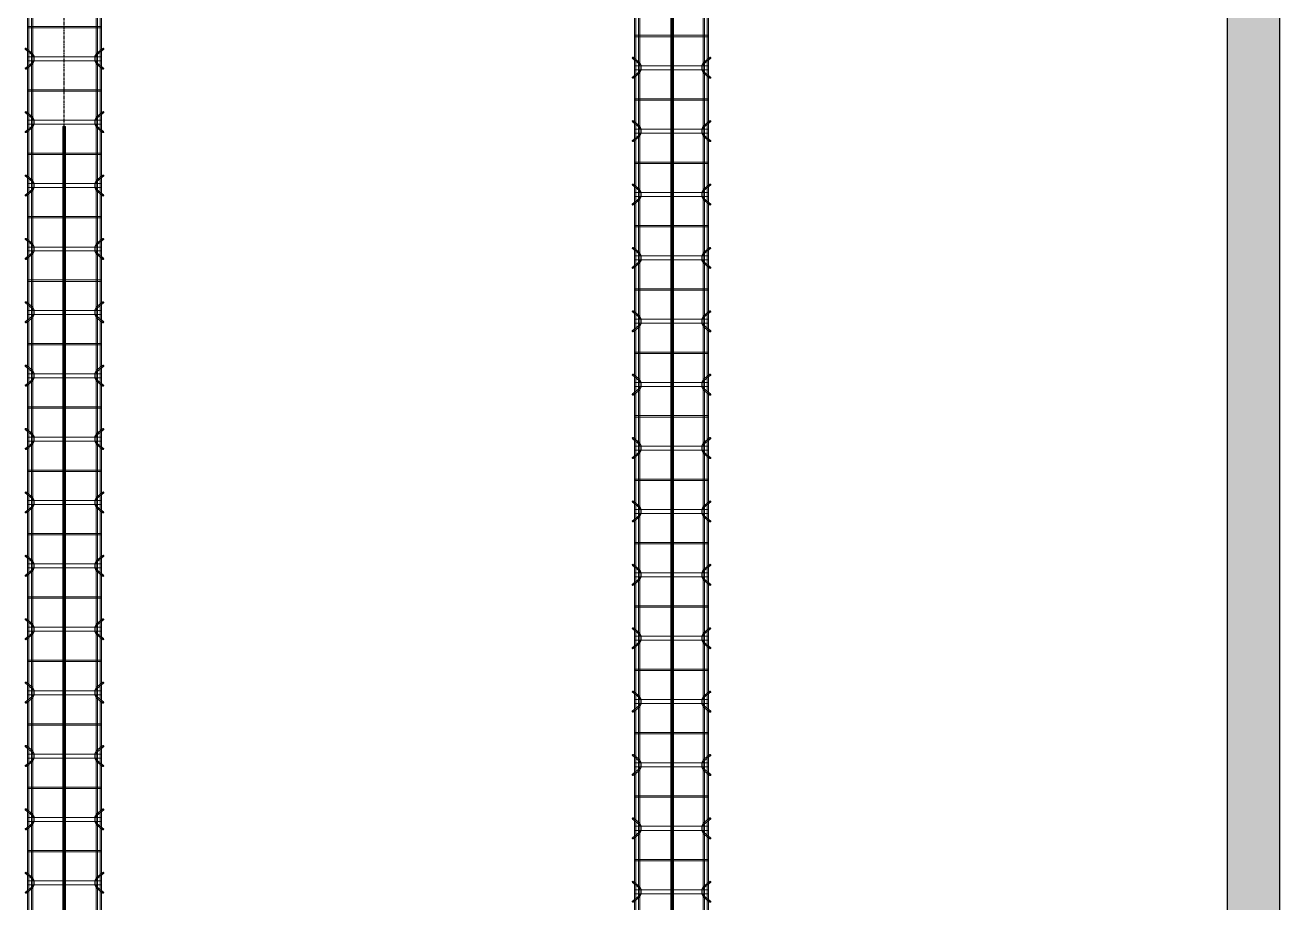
# Model space of a CAD drawing. Header units: inches. Extents: x -19229 to -222, y -6301 to 12387.
# Drawn here: x -2180.7 to -1943.3, y 10649.4 to 10815.6 of the extents above; entities that cross this region are included whole.
import ezdxf

# ---------------------------------------------------------------- set-up
doc = ezdxf.new("R2010")
doc.units = ezdxf.units.IN
doc.header["$MEASUREMENT"] = 0
doc.linetypes.add('Grid Line 1_2_', pattern=[0.875, 0.5, -0.125, 0.125, -0.125])
for name, color, linetype, lineweight in [('A-FLOR', 192, 'Continuous', 9), ('A-GENM', 13, 'Continuous', 9), ('A-WALL-PATT', 111, 'Continuous', 25), ('S-BEAM', 12, 'Continuous', 9), ('S-FNDN', 32, 'Continuous', 9), ('S-GRID', 1, 'Continuous', 9)]:
    doc.layers.add(name, color=color, linetype=linetype, lineweight=lineweight)

# ---------------------------------------------------------------- blocks, each defined once
blk = doc.blocks.new('Dowel bar assembly - Dowel bar assembly-669756-SLAB ON GROUND JOINTS')
at = {"layer": 'S-BEAM'}
for p, q in [((749.18, 1.19), (748.23, 2.39)), ((751.76, 2.39), (750.81, 1.19)), ((761.18, 1.19), (760.23, 2.39)), ((763.76, 2.39), (762.81, 1.19)), ((773.18, 1.19), (772.23, 2.39)), ((775.76, 2.39), (774.81, 1.19)), ((785.18, 1.19), (784.23, 2.39)), ((787.76, 2.39), (786.81, 1.19)), ((797.18, 1.19), (796.23, 2.39)), ((799.76, 2.39), (798.81, 1.19)), ((809.18, 1.19), (808.23, 2.39)), ((811.76, 2.39), (810.81, 1.19)), ((821.18, 1.19), (820.23, 2.39)), ((823.76, 2.39), (822.81, 1.19)), ((833.18, 1.19), (832.23, 2.39)), ((835.76, 2.39), (834.81, 1.19)), ((845.18, 1.19), (844.23, 2.39)), ((847.76, 2.39), (846.81, 1.19)), ((857.18, 1.19), (856.23, 2.39)), ((859.76, 2.39), (858.81, 1.19)), ((869.18, 1.19), (868.23, 2.39)), ((871.76, 2.39), (870.81, 1.19)), ((881.18, 1.19), (880.23, 2.39)), ((883.76, 2.39), (882.81, 1.19)), ((893.18, 1.19), (892.23, 2.39)), ((895.76, 2.39), (894.81, 1.19)), ((905.18, 1.19), (904.23, 2.39)), ((907.76, 2.39), (906.81, 1.19)), ((2175, 1.98), (0, 1.98)), ((0, 1.72), (2175, 1.72)), ((2175, 1.25), (0, 1.25)), ((0, 0.99), (2175, 0.99)), ((748.02, 2.23), (748.97, 1.03)), ((749.62, 1.99), (749.62, -12.01)), ((750.38, 1.99), (749.62, 1.99)), ((749.62, 1.99), (750.38, 1.99)), ((750.38, -12.01), (750.38, 1.99)), ((751.01, 1.03), (751.96, 2.23)), ((755.87, 1.99), (755.87, -12.01)), ((756.13, 1.99), (755.87, 1.99)), ((755.87, 1.99), (756.13, 1.99)), ((756.13, -12.01), (756.13, 1.99)), ((760.02, 2.23), (760.97, 1.03)), ((761.62, 1.99), (761.62, -12.01)), ((762.38, 1.99), (761.62, 1.99)), ((761.62, 1.99), (762.38, 1.99)), ((762.38, -12.01), (762.38, 1.99)), ((763.01, 1.03), (763.96, 2.23)), ((767.87, 1.99), (767.87, -12.01)), ((768.13, 1.99), (767.87, 1.99)), ((767.87, 1.99), (768.13, 1.99)), ((768.13, -12.01), (768.13, 1.99)), ((772.02, 2.23), (772.97, 1.03)), ((773.62, 1.99), (773.62, -12.01)), ((774.38, 1.99), (773.62, 1.99)), ((773.62, 1.99), (774.38, 1.99)), ((774.38, -12.01), (774.38, 1.99)), ((775.01, 1.03), (775.96, 2.23)), ((779.87, 1.99), (779.87, -12.01)), ((780.13, 1.99), (779.87, 1.99)), ((779.87, 1.99), (780.13, 1.99)), ((780.13, -12.01), (780.13, 1.99)), ((784.02, 2.23), (784.97, 1.03)), ((785.62, 1.99), (785.62, -12.01)), ((786.38, 1.99), (785.62, 1.99)), ((785.62, 1.99), (786.38, 1.99)), ((786.38, -12.01), (786.38, 1.99)), ((787.01, 1.03), (787.96, 2.23)), ((791.87, 1.99), (791.87, -12.01)), ((792.13, 1.99), (791.87, 1.99)), ((791.87, 1.99), (792.13, 1.99)), ((792.13, -12.01), (792.13, 1.99)), ((796.02, 2.23), (796.97, 1.03)), ((797.62, 1.99), (797.62, -12.01)), ((798.38, 1.99), (797.62, 1.99)), ((797.62, 1.99), (798.38, 1.99)), ((798.38, -12.01), (798.38, 1.99)), ((799.01, 1.03), (799.96, 2.23)), ((803.87, 1.99), (803.87, -12.01)), ((804.13, 1.99), (803.87, 1.99)), ((803.87, 1.99), (804.13, 1.99)), ((804.13, -12.01), (804.13, 1.99)), ((808.02, 2.23), (808.97, 1.03)), ((809.62, 1.99), (809.62, -12.01)), ((810.38, 1.99), (809.62, 1.99)), ((809.62, 1.99), (810.38, 1.99)), ((810.38, -12.01), (810.38, 1.99)), ((811.01, 1.03), (811.96, 2.23)), ((815.87, 1.99), (815.87, -12.01)), ((816.13, 1.99), (815.87, 1.99)), ((815.87, 1.99), (816.13, 1.99)), ((816.13, -12.01), (816.13, 1.99)), ((820.02, 2.23), (820.97, 1.03)), ((821.62, 1.99), (821.62, -12.01)), ((822.38, 1.99), (821.62, 1.99)), ((821.62, 1.99), (822.38, 1.99)), ((822.38, -12.01), (822.38, 1.99)), ((823.01, 1.03), (823.96, 2.23)), ((827.87, 1.99), (827.87, -12.01)), ((828.13, 1.99), (827.87, 1.99)), ((827.87, 1.99), (828.13, 1.99)), ((828.13, -12.01), (828.13, 1.99)), ((832.02, 2.23), (832.97, 1.03)), ((833.62, 1.99), (833.62, -12.01)), ((834.38, 1.99), (833.62, 1.99)), ((833.62, 1.99), (834.38, 1.99)), ((834.38, -12.01), (834.38, 1.99)), ((835.01, 1.03), (835.96, 2.23)), ((839.87, 1.99), (839.87, -12.01)), ((840.13, 1.99), (839.87, 1.99)), ((839.87, 1.99), (840.13, 1.99)), ((840.13, -12.01), (840.13, 1.99)), ((844.02, 2.23), (844.97, 1.03)), ((845.62, 1.99), (845.62, -12.01)), ((846.38, 1.99), (845.62, 1.99)), ((845.62, 1.99), (846.38, 1.99)), ((846.38, -12.01), (846.38, 1.99)), ((847.01, 1.03), (847.96, 2.23)), ((851.87, 1.99), (851.87, -12.01)), ((852.13, 1.99), (851.87, 1.99)), ((851.87, 1.99), (852.13, 1.99)), ((852.13, -12.01), (852.13, 1.99)), ((856.02, 2.23), (856.97, 1.03)), ((857.62, 1.99), (857.62, -12.01)), ((858.38, 1.99), (857.62, 1.99)), ((857.62, 1.99), (858.38, 1.99)), ((858.38, -12.01), (858.38, 1.99)), ((859.01, 1.03), (859.96, 2.23)), ((863.87, 1.99), (863.87, -12.01)), ((864.13, 1.99), (863.87, 1.99)), ((863.87, 1.99), (864.13, 1.99)), ((864.13, -12.01), (864.13, 1.99)), ((868.02, 2.23), (868.97, 1.03)), ((869.62, 1.99), (869.62, -12.01)), ((870.38, 1.99), (869.62, 1.99)), ((869.62, 1.99), (870.38, 1.99)), ((870.38, -12.01), (870.38, 1.99)), ((871.01, 1.03), (871.96, 2.23)), ((875.87, 1.99), (875.87, -12.01)), ((876.13, 1.99), (875.87, 1.99)), ((875.87, 1.99), (876.13, 1.99)), ((876.13, -12.01), (876.13, 1.99)), ((880.02, 2.23), (880.97, 1.03)), ((881.62, 1.99), (881.62, -12.01)), ((882.38, 1.99), (881.62, 1.99)), ((881.62, 1.99), (882.38, 1.99)), ((882.38, -12.01), (882.38, 1.99)), ((883.01, 1.03), (883.96, 2.23)), ((887.87, 1.99), (887.87, -12.01)), ((888.13, 1.99), (887.87, 1.99)), ((887.87, 1.99), (888.13, 1.99)), ((888.13, -12.01), (888.13, 1.99)), ((892.02, 2.23), (892.97, 1.03)), ((893.62, 1.99), (893.62, -12.01)), ((894.38, 1.99), (893.62, 1.99)), ((893.62, 1.99), (894.38, 1.99)), ((894.38, -12.01), (894.38, 1.99)), ((895.01, 1.03), (895.96, 2.23)), ((899.87, 1.99), (899.87, -12.01)), ((900.13, 1.99), (899.87, 1.99)), ((899.87, 1.99), (900.13, 1.99)), ((900.13, -12.01), (900.13, 1.99)), ((904.02, 2.23), (904.97, 1.03)), ((905.62, 1.99), (905.62, -12.01)), ((906.38, 1.99), (905.62, 1.99)), ((905.62, 1.99), (906.38, 1.99)), ((906.38, -12.01), (906.38, 1.99)), ((907.01, 1.03), (907.96, 2.23)), ((911.87, 1.99), (911.87, -12.01)), ((912.13, 1.99), (911.87, 1.99)), ((911.87, 1.99), (912.13, 1.99)), ((912.13, -12.01), (912.13, 1.99)), ((2175, -11.01), (0, -11.01)), ((0, -11.27), (2175, -11.27)), ((2175, -11.74), (0, -11.74)), ((748.97, -11.05), (748.02, -12.25)), ((748.23, -12.41), (749.18, -11.21)), ((750.81, -11.21), (751.76, -12.41)), ((751.96, -12.25), (751.01, -11.05)), ((760.97, -11.05), (760.02, -12.25)), ((760.23, -12.41), (761.18, -11.21)), ((762.81, -11.21), (763.76, -12.41)), ((763.96, -12.25), (763.01, -11.05)), ((772.97, -11.05), (772.02, -12.25)), ((772.23, -12.41), (773.18, -11.21)), ((774.81, -11.21), (775.76, -12.41)), ((775.96, -12.25), (775.01, -11.05)), ((784.97, -11.05), (784.02, -12.25)), ((784.23, -12.41), (785.18, -11.21)), ((786.81, -11.21), (787.76, -12.41)), ((787.96, -12.25), (787.01, -11.05)), ((796.97, -11.05), (796.02, -12.25)), ((796.23, -12.41), (797.18, -11.21)), ((798.81, -11.21), (799.76, -12.41)), ((799.96, -12.25), (799.01, -11.05)), ((808.97, -11.05), (808.02, -12.25)), ((808.23, -12.41), (809.18, -11.21)), ((810.81, -11.21), (811.76, -12.41)), ((811.96, -12.25), (811.01, -11.05)), ((820.97, -11.05), (820.02, -12.25)), ((820.23, -12.41), (821.18, -11.21)), ((822.81, -11.21), (823.76, -12.41)), ((823.96, -12.25), (823.01, -11.05)), ((832.97, -11.05), (832.02, -12.25)), ((832.23, -12.41), (833.18, -11.21)), ((834.81, -11.21), (835.76, -12.41)), ((835.96, -12.25), (835.01, -11.05)), ((844.97, -11.05), (844.02, -12.25)), ((844.23, -12.41), (845.18, -11.21)), ((846.81, -11.21), (847.76, -12.41)), ((847.96, -12.25), (847.01, -11.05)), ((856.97, -11.05), (856.02, -12.25)), ((856.23, -12.41), (857.18, -11.21)), ((858.81, -11.21), (859.76, -12.41)), ((859.96, -12.25), (859.01, -11.05)), ((868.97, -11.05), (868.02, -12.25)), ((868.23, -12.41), (869.18, -11.21)), ((870.81, -11.21), (871.76, -12.41)), ((871.96, -12.25), (871.01, -11.05)), ((880.97, -11.05), (880.02, -12.25)), ((880.23, -12.41), (881.18, -11.21)), ((882.81, -11.21), (883.76, -12.41)), ((883.96, -12.25), (883.01, -11.05)), ((892.97, -11.05), (892.02, -12.25)), ((892.23, -12.41), (893.18, -11.21)), ((894.81, -11.21), (895.76, -12.41)), ((895.96, -12.25), (895.01, -11.05)), ((904.97, -11.05), (904.02, -12.25)), ((904.23, -12.41), (905.18, -11.21)), ((906.81, -11.21), (907.76, -12.41)), ((907.96, -12.25), (907.01, -11.05)), ((0, -12), (2175, -12)), ((750.38, -12.01), (749.62, -12.01)), ((749.62, -12.01), (750.38, -12.01)), ((756.13, -12.01), (755.87, -12.01)), ((755.87, -12.01), (756.13, -12.01)), ((762.38, -12.01), (761.62, -12.01)), ((761.62, -12.01), (762.38, -12.01)), ((768.13, -12.01), (767.87, -12.01)), ((767.87, -12.01), (768.13, -12.01)), ((774.38, -12.01), (773.62, -12.01)), ((773.62, -12.01), (774.38, -12.01)), ((780.13, -12.01), (779.87, -12.01)), ((779.87, -12.01), (780.13, -12.01)), ((786.38, -12.01), (785.62, -12.01)), ((785.62, -12.01), (786.38, -12.01)), ((792.13, -12.01), (791.87, -12.01)), ((791.87, -12.01), (792.13, -12.01)), ((798.38, -12.01), (797.62, -12.01)), ((797.62, -12.01), (798.38, -12.01)), ((804.13, -12.01), (803.87, -12.01)), ((803.87, -12.01), (804.13, -12.01)), ((810.38, -12.01), (809.62, -12.01)), ((809.62, -12.01), (810.38, -12.01)), ((816.13, -12.01), (815.87, -12.01)), ((815.87, -12.01), (816.13, -12.01)), ((822.38, -12.01), (821.62, -12.01)), ((821.62, -12.01), (822.38, -12.01)), ((828.13, -12.01), (827.87, -12.01)), ((827.87, -12.01), (828.13, -12.01)), ((834.38, -12.01), (833.62, -12.01)), ((833.62, -12.01), (834.38, -12.01)), ((840.13, -12.01), (839.87, -12.01)), ((839.87, -12.01), (840.13, -12.01)), ((846.38, -12.01), (845.62, -12.01)), ((845.62, -12.01), (846.38, -12.01)), ((852.13, -12.01), (851.87, -12.01)), ((851.87, -12.01), (852.13, -12.01)), ((858.38, -12.01), (857.62, -12.01)), ((857.62, -12.01), (858.38, -12.01)), ((864.13, -12.01), (863.87, -12.01)), ((863.87, -12.01), (864.13, -12.01)), ((870.38, -12.01), (869.62, -12.01)), ((869.62, -12.01), (870.38, -12.01)), ((876.13, -12.01), (875.87, -12.01)), ((875.87, -12.01), (876.13, -12.01)), ((882.38, -12.01), (881.62, -12.01)), ((881.62, -12.01), (882.38, -12.01)), ((888.13, -12.01), (887.87, -12.01)), ((887.87, -12.01), (888.13, -12.01)), ((894.38, -12.01), (893.62, -12.01)), ((893.62, -12.01), (894.38, -12.01)), ((900.13, -12.01), (899.87, -12.01)), ((899.87, -12.01), (900.13, -12.01)), ((906.38, -12.01), (905.62, -12.01)), ((905.62, -12.01), (906.38, -12.01)), ((912.13, -12.01), (911.87, -12.01)), ((911.87, -12.01), (912.13, -12.01))]:
    blk.add_line(p, q, dxfattribs=at)
at = {"layer": 'S-BEAM', "flags": 128}
for points in [[(748.97, 1.03), (749.53, 0.73), (750.39, 0.72), (750.97, 0.99), (751.01, 1.03)], [(749.18, 1.19), (749.62, 0.97), (750.38, 0.98), (750.81, 1.19)], [(760.97, 1.03), (761.53, 0.73), (762.39, 0.72), (762.97, 0.99), (763.01, 1.03)], [(761.18, 1.19), (761.62, 0.97), (762.38, 0.98), (762.81, 1.19)], [(772.97, 1.03), (773.53, 0.73), (774.39, 0.72), (774.97, 0.99), (775.01, 1.03)], [(773.18, 1.19), (773.62, 0.97), (774.38, 0.98), (774.81, 1.19)], [(784.97, 1.03), (785.53, 0.73), (786.39, 0.72), (786.97, 0.99), (787.01, 1.03)], [(785.18, 1.19), (785.62, 0.97), (786.38, 0.98), (786.81, 1.19)], [(796.97, 1.03), (797.53, 0.73), (798.39, 0.72), (798.97, 0.99), (799.01, 1.03)], [(797.18, 1.19), (797.62, 0.97), (798.38, 0.98), (798.81, 1.19)], [(808.97, 1.03), (809.53, 0.73), (810.39, 0.72), (810.97, 0.99), (811.01, 1.03)], [(809.18, 1.19), (809.62, 0.97), (810.38, 0.98), (810.81, 1.19)], [(820.97, 1.03), (821.53, 0.73), (822.39, 0.72), (822.97, 0.99), (823.01, 1.03)], [(821.18, 1.19), (821.62, 0.97), (822.38, 0.98), (822.81, 1.19)], [(832.97, 1.03), (833.53, 0.73), (834.39, 0.72), (834.97, 0.99), (835.01, 1.03)], [(833.18, 1.19), (833.62, 0.97), (834.38, 0.98), (834.81, 1.19)], [(844.97, 1.03), (845.53, 0.73), (846.39, 0.72), (846.97, 0.99), (847.01, 1.03)], [(845.18, 1.19), (845.62, 0.97), (846.38, 0.98), (846.81, 1.19)], [(856.97, 1.03), (857.53, 0.73), (858.39, 0.72), (858.97, 0.99), (859.01, 1.03)], [(857.18, 1.19), (857.62, 0.97), (858.38, 0.98), (858.81, 1.19)], [(868.97, 1.03), (869.53, 0.73), (870.39, 0.72), (870.97, 0.99), (871.01, 1.03)], [(869.18, 1.19), (869.62, 0.97), (870.38, 0.98), (870.81, 1.19)], [(880.97, 1.03), (881.53, 0.73), (882.39, 0.72), (882.97, 0.99), (883.01, 1.03)], [(881.18, 1.19), (881.62, 0.97), (882.38, 0.98), (882.81, 1.19)], [(892.97, 1.03), (893.53, 0.73), (894.39, 0.72), (894.97, 0.99), (895.01, 1.03)], [(893.18, 1.19), (893.62, 0.97), (894.38, 0.98), (894.81, 1.19)], [(904.97, 1.03), (905.53, 0.73), (906.39, 0.72), (906.97, 0.99), (907.01, 1.03)], [(905.18, 1.19), (905.62, 0.97), (906.38, 0.98), (906.81, 1.19)], [(748.97, -11.05), (749.53, -10.75), (750.39, -10.74), (750.97, -11.01), (751.01, -11.05)], [(749.18, -11.21), (749.62, -10.99), (750.38, -11), (750.81, -11.21)], [(760.97, -11.05), (761.53, -10.75), (762.39, -10.74), (762.97, -11.01), (763.01, -11.05)], [(761.18, -11.21), (761.62, -10.99), (762.38, -11), (762.81, -11.21)], [(772.97, -11.05), (773.53, -10.75), (774.39, -10.74), (774.97, -11.01), (775.01, -11.05)], [(773.18, -11.21), (773.62, -10.99), (774.38, -11), (774.81, -11.21)], [(784.97, -11.05), (785.53, -10.75), (786.39, -10.74), (786.97, -11.01), (787.01, -11.05)], [(785.18, -11.21), (785.62, -10.99), (786.38, -11), (786.81, -11.21)], [(796.97, -11.05), (797.53, -10.75), (798.39, -10.74), (798.97, -11.01), (799.01, -11.05)], [(797.18, -11.21), (797.62, -10.99), (798.38, -11), (798.81, -11.21)], [(808.97, -11.05), (809.53, -10.75), (810.39, -10.74), (810.97, -11.01), (811.01, -11.05)], [(809.18, -11.21), (809.62, -10.99), (810.38, -11), (810.81, -11.21)], [(820.97, -11.05), (821.53, -10.75), (822.39, -10.74), (822.97, -11.01), (823.01, -11.05)], [(821.18, -11.21), (821.62, -10.99), (822.38, -11), (822.81, -11.21)], [(832.97, -11.05), (833.53, -10.75), (834.39, -10.74), (834.97, -11.01), (835.01, -11.05)], [(833.18, -11.21), (833.62, -10.99), (834.38, -11), (834.81, -11.21)], [(844.97, -11.05), (845.53, -10.75), (846.39, -10.74), (846.97, -11.01), (847.01, -11.05)], [(845.18, -11.21), (845.62, -10.99), (846.38, -11), (846.81, -11.21)], [(856.97, -11.05), (857.53, -10.75), (858.39, -10.74), (858.97, -11.01), (859.01, -11.05)], [(857.18, -11.21), (857.62, -10.99), (858.38, -11), (858.81, -11.21)], [(868.97, -11.05), (869.53, -10.75), (870.39, -10.74), (870.97, -11.01), (871.01, -11.05)], [(869.18, -11.21), (869.62, -10.99), (870.38, -11), (870.81, -11.21)], [(880.97, -11.05), (881.53, -10.75), (882.39, -10.74), (882.97, -11.01), (883.01, -11.05)], [(881.18, -11.21), (881.62, -10.99), (882.38, -11), (882.81, -11.21)], [(892.97, -11.05), (893.53, -10.75), (894.39, -10.74), (894.97, -11.01), (895.01, -11.05)], [(893.18, -11.21), (893.62, -10.99), (894.38, -11), (894.81, -11.21)], [(904.97, -11.05), (905.53, -10.75), (906.39, -10.74), (906.97, -11.01), (907.01, -11.05)], [(905.18, -11.21), (905.62, -10.99), (906.38, -11), (906.81, -11.21)]]:
    blk.add_lwpolyline(points, dxfattribs=at)
at = {"layer": 'S-BEAM'}
for centre, major_axis, start_param, end_param in [((748.12, 2.31), (0.101, 0.08), 5.709265, 8.850858), ((751.86, 2.31), (-0.101, 0.08), 3.715513, 6.857105), ((760.12, 2.31), (0.101, 0.08), 5.709265, 8.850858), ((763.86, 2.31), (-0.101, 0.08), 3.715513, 6.857105), ((772.12, 2.31), (0.101, 0.08), 5.709265, 8.850858), ((775.86, 2.31), (-0.101, 0.08), 3.715513, 6.857105), ((784.12, 2.31), (0.101, 0.08), 5.709265, 8.850858), ((787.86, 2.31), (-0.101, 0.08), 3.715513, 6.857105), ((796.12, 2.31), (0.101, 0.08), 5.709265, 8.850858), ((799.86, 2.31), (-0.101, 0.08), 3.715513, 6.857105), ((808.12, 2.31), (0.101, 0.08), 5.709265, 8.850858), ((811.86, 2.31), (-0.101, 0.08), 3.715513, 6.857105), ((820.12, 2.31), (0.101, 0.08), 5.709265, 8.850858), ((823.86, 2.31), (-0.101, 0.08), 3.715513, 6.857105), ((832.12, 2.31), (0.101, 0.08), 5.709265, 8.850858), ((835.86, 2.31), (-0.101, 0.08), 3.715513, 6.857105), ((844.12, 2.31), (0.101, 0.08), 5.709265, 8.850858), ((847.86, 2.31), (-0.101, 0.08), 3.715513, 6.857105), ((856.12, 2.31), (0.101, 0.08), 5.709265, 8.850858), ((859.86, 2.31), (-0.101, 0.08), 3.715513, 6.857105), ((868.12, 2.31), (0.101, 0.08), 5.709265, 8.850858), ((871.86, 2.31), (-0.101, 0.08), 3.715513, 6.857105), ((880.12, 2.31), (0.101, 0.08), 5.709265, 8.850858), ((883.86, 2.31), (-0.101, 0.08), 3.715513, 6.857105), ((892.12, 2.31), (0.101, 0.08), 5.709265, 8.850858), ((895.86, 2.31), (-0.101, 0.08), 3.715513, 6.857105), ((904.12, 2.31), (0.101, 0.08), 5.709265, 8.850858), ((907.86, 2.31), (-0.101, 0.08), 3.715513, 6.857105), ((748.12, 2.31), (0.101, 0.08), 2.567673, 5.709265), ((751.86, 2.31), (-0.101, 0.08), 0.57392, 3.715513), ((760.12, 2.31), (0.101, 0.08), 2.567673, 5.709265), ((763.86, 2.31), (-0.101, 0.08), 0.57392, 3.715513), ((772.12, 2.31), (0.101, 0.08), 2.567673, 5.709265), ((775.86, 2.31), (-0.101, 0.08), 0.57392, 3.715513), ((784.12, 2.31), (0.101, 0.08), 2.567673, 5.709265), ((787.86, 2.31), (-0.101, 0.08), 0.57392, 3.715513), ((796.12, 2.31), (0.101, 0.08), 2.567673, 5.709265), ((799.86, 2.31), (-0.101, 0.08), 0.57392, 3.715513), ((808.12, 2.31), (0.101, 0.08), 2.567673, 5.709265), ((811.86, 2.31), (-0.101, 0.08), 0.57392, 3.715513), ((820.12, 2.31), (0.101, 0.08), 2.567673, 5.709265), ((823.86, 2.31), (-0.101, 0.08), 0.57392, 3.715513), ((832.12, 2.31), (0.101, 0.08), 2.567673, 5.709265), ((835.86, 2.31), (-0.101, 0.08), 0.57392, 3.715513), ((844.12, 2.31), (0.101, 0.08), 2.567673, 5.709265), ((847.86, 2.31), (-0.101, 0.08), 0.57392, 3.715513), ((856.12, 2.31), (0.101, 0.08), 2.567673, 5.709265), ((859.86, 2.31), (-0.101, 0.08), 0.57392, 3.715513), ((868.12, 2.31), (0.101, 0.08), 2.567673, 5.709265), ((871.86, 2.31), (-0.101, 0.08), 0.57392, 3.715513), ((880.12, 2.31), (0.101, 0.08), 2.567673, 5.709265), ((883.86, 2.31), (-0.101, 0.08), 0.57392, 3.715513), ((892.12, 2.31), (0.101, 0.08), 2.567673, 5.709265), ((895.86, 2.31), (-0.101, 0.08), 0.57392, 3.715513), ((904.12, 2.31), (0.101, 0.08), 2.567673, 5.709265), ((907.86, 2.31), (-0.101, 0.08), 0.57392, 3.715513), ((748.12, -12.33), (-0.101, 0.08), 3.715513, 6.857105), ((748.12, -12.33), (-0.101, 0.08), 0.57392, 3.715513), ((751.86, -12.33), (0.101, 0.08), 5.709265, 8.850858), ((751.86, -12.33), (0.101, 0.08), 2.567673, 5.709265), ((760.12, -12.33), (-0.101, 0.08), 3.715513, 6.857105), ((760.12, -12.33), (-0.101, 0.08), 0.57392, 3.715513), ((763.86, -12.33), (0.101, 0.08), 5.709265, 8.850858), ((763.86, -12.33), (0.101, 0.08), 2.567673, 5.709265), ((772.12, -12.33), (-0.101, 0.08), 3.715513, 6.857105), ((772.12, -12.33), (-0.101, 0.08), 0.57392, 3.715513), ((775.86, -12.33), (0.101, 0.08), 5.709265, 8.850858), ((775.86, -12.33), (0.101, 0.08), 2.567673, 5.709265), ((784.12, -12.33), (-0.101, 0.08), 3.715513, 6.857105), ((784.12, -12.33), (-0.101, 0.08), 0.57392, 3.715513), ((787.86, -12.33), (0.101, 0.08), 5.709265, 8.850858), ((787.86, -12.33), (0.101, 0.08), 2.567673, 5.709265), ((796.12, -12.33), (-0.101, 0.08), 3.715513, 6.857105), ((796.12, -12.33), (-0.101, 0.08), 0.57392, 3.715513), ((799.86, -12.33), (0.101, 0.08), 5.709265, 8.850858), ((799.86, -12.33), (0.101, 0.08), 2.567673, 5.709265), ((808.12, -12.33), (-0.101, 0.08), 3.715513, 6.857105), ((808.12, -12.33), (-0.101, 0.08), 0.57392, 3.715513), ((811.86, -12.33), (0.101, 0.08), 5.709265, 8.850858), ((811.86, -12.33), (0.101, 0.08), 2.567673, 5.709265), ((820.12, -12.33), (-0.101, 0.08), 3.715513, 6.857105), ((820.12, -12.33), (-0.101, 0.08), 0.57392, 3.715513), ((823.86, -12.33), (0.101, 0.08), 5.709265, 8.850858), ((823.86, -12.33), (0.101, 0.08), 2.567673, 5.709265), ((832.12, -12.33), (-0.101, 0.08), 3.715513, 6.857105), ((832.12, -12.33), (-0.101, 0.08), 0.57392, 3.715513), ((835.86, -12.33), (0.101, 0.08), 5.709265, 8.850858), ((835.86, -12.33), (0.101, 0.08), 2.567673, 5.709265), ((844.12, -12.33), (-0.101, 0.08), 3.715513, 6.857105), ((844.12, -12.33), (-0.101, 0.08), 0.57392, 3.715513), ((847.86, -12.33), (0.101, 0.08), 5.709265, 8.850858), ((847.86, -12.33), (0.101, 0.08), 2.567673, 5.709265), ((856.12, -12.33), (-0.101, 0.08), 3.715513, 6.857105), ((856.12, -12.33), (-0.101, 0.08), 0.57392, 3.715513), ((859.86, -12.33), (0.101, 0.08), 5.709265, 8.850858), ((859.86, -12.33), (0.101, 0.08), 2.567673, 5.709265), ((868.12, -12.33), (-0.101, 0.08), 3.715513, 6.857105), ((868.12, -12.33), (-0.101, 0.08), 0.57392, 3.715513), ((871.86, -12.33), (0.101, 0.08), 5.709265, 8.850858), ((871.86, -12.33), (0.101, 0.08), 2.567673, 5.709265), ((880.12, -12.33), (-0.101, 0.08), 3.715513, 6.857105), ((880.12, -12.33), (-0.101, 0.08), 0.57392, 3.715513), ((883.86, -12.33), (0.101, 0.08), 5.709265, 8.850858), ((883.86, -12.33), (0.101, 0.08), 2.567673, 5.709265), ((892.12, -12.33), (-0.101, 0.08), 3.715513, 6.857105), ((892.12, -12.33), (-0.101, 0.08), 0.57392, 3.715513), ((895.86, -12.33), (0.101, 0.08), 5.709265, 8.850858), ((895.86, -12.33), (0.101, 0.08), 2.567673, 5.709265), ((904.12, -12.33), (-0.101, 0.08), 3.715513, 6.857105), ((904.12, -12.33), (-0.101, 0.08), 0.57392, 3.715513), ((907.86, -12.33), (0.101, 0.08), 5.709265, 8.850858), ((907.86, -12.33), (0.101, 0.08), 2.567673, 5.709265)]:
    blk.add_ellipse(centre, major_axis=major_axis, ratio=0.816528, start_param=start_param, end_param=end_param, dxfattribs=at)
blk = doc.blocks.new('Dowel bar assembly - Dowel bar assembly-1728431-SLAB ON GROUND JOINTS')
at = {"layer": 'S-BEAM'}
for p, q in [((29.18, 1.19), (28.23, 2.39)), ((31.76, 2.39), (30.81, 1.19)), ((41.18, 1.19), (40.23, 2.39)), ((43.76, 2.39), (42.81, 1.19)), ((53.18, 1.19), (52.23, 2.39)), ((55.76, 2.39), (54.81, 1.19)), ((65.18, 1.19), (64.23, 2.39)), ((67.76, 2.39), (66.81, 1.19)), ((77.18, 1.19), (76.23, 2.39)), ((79.76, 2.39), (78.81, 1.19)), ((89.18, 1.19), (88.23, 2.39)), ((91.76, 2.39), (90.81, 1.19)), ((101.18, 1.19), (100.23, 2.39)), ((103.76, 2.39), (102.81, 1.19)), ((113.18, 1.19), (112.23, 2.39)), ((115.76, 2.39), (114.81, 1.19)), ((125.18, 1.19), (124.23, 2.39)), ((127.76, 2.39), (126.81, 1.19)), ((137.18, 1.19), (136.23, 2.39)), ((139.76, 2.39), (138.81, 1.19)), ((149.18, 1.19), (148.23, 2.39)), ((151.76, 2.39), (150.81, 1.19)), ((161.18, 1.19), (160.23, 2.39)), ((163.76, 2.39), (162.81, 1.19)), ((173.18, 1.19), (172.23, 2.39)), ((175.76, 2.39), (174.81, 1.19)), ((185.18, 1.19), (184.23, 2.39)), ((187.76, 2.39), (186.81, 1.19)), ((351.71, 1.98), (0, 1.98)), ((0, 1.72), (351.71, 1.72)), ((351.71, 1.25), (0, 1.25)), ((0, 0.99), (351.71, 0.99)), ((23.87, 1.99), (23.87, -12.01)), ((24.13, 1.99), (23.87, 1.99)), ((23.87, 1.99), (24.13, 1.99)), ((24.13, -12.01), (24.13, 1.99)), ((28.02, 2.23), (28.97, 1.03)), ((29.63, 1.99), (29.63, -12.01)), ((30.38, 1.99), (29.63, 1.99)), ((29.63, 1.99), (30.38, 1.99)), ((30.38, -12.01), (30.38, 1.99)), ((31.01, 1.03), (31.96, 2.23)), ((35.87, 1.99), (35.87, -12.01)), ((36.13, 1.99), (35.87, 1.99)), ((35.87, 1.99), (36.13, 1.99)), ((36.13, -12.01), (36.13, 1.99)), ((40.02, 2.23), (40.97, 1.03)), ((41.63, 1.99), (41.63, -12.01)), ((42.38, 1.99), (41.63, 1.99)), ((41.63, 1.99), (42.38, 1.99)), ((42.38, -12.01), (42.38, 1.99)), ((43.01, 1.03), (43.96, 2.23)), ((47.87, 1.99), (47.87, -12.01)), ((48.13, 1.99), (47.87, 1.99)), ((47.87, 1.99), (48.13, 1.99)), ((48.13, -12.01), (48.13, 1.99)), ((52.02, 2.23), (52.97, 1.03)), ((53.63, 1.99), (53.63, -12.01)), ((54.38, 1.99), (53.63, 1.99)), ((53.63, 1.99), (54.38, 1.99)), ((54.38, -12.01), (54.38, 1.99)), ((55.01, 1.03), (55.96, 2.23)), ((59.87, 1.99), (59.87, -12.01)), ((60.13, 1.99), (59.87, 1.99)), ((59.87, 1.99), (60.13, 1.99)), ((60.13, -12.01), (60.13, 1.99)), ((64.02, 2.23), (64.97, 1.03)), ((65.63, 1.99), (65.63, -12.01)), ((66.38, 1.99), (65.63, 1.99)), ((65.63, 1.99), (66.38, 1.99)), ((66.38, -12.01), (66.38, 1.99)), ((67.01, 1.03), (67.96, 2.23)), ((71.87, 1.99), (71.87, -12.01)), ((72.13, 1.99), (71.87, 1.99)), ((71.87, 1.99), (72.13, 1.99)), ((72.13, -12.01), (72.13, 1.99)), ((76.02, 2.23), (76.97, 1.03)), ((77.63, 1.99), (77.63, -12.01)), ((78.38, 1.99), (77.63, 1.99)), ((77.63, 1.99), (78.38, 1.99)), ((78.38, -12.01), (78.38, 1.99)), ((79.01, 1.03), (79.96, 2.23)), ((83.87, 1.99), (83.87, -12.01)), ((84.13, 1.99), (83.87, 1.99)), ((83.87, 1.99), (84.13, 1.99)), ((84.13, -12.01), (84.13, 1.99)), ((88.02, 2.23), (88.97, 1.03)), ((89.63, 1.99), (89.63, -12.01)), ((90.38, 1.99), (89.63, 1.99)), ((89.63, 1.99), (90.38, 1.99)), ((90.38, -12.01), (90.38, 1.99)), ((91.01, 1.03), (91.96, 2.23)), ((95.87, 1.99), (95.87, -12.01)), ((96.13, 1.99), (95.87, 1.99)), ((95.87, 1.99), (96.13, 1.99)), ((96.13, -12.01), (96.13, 1.99)), ((100.02, 2.23), (100.97, 1.03)), ((101.63, 1.99), (101.63, -12.01)), ((102.38, 1.99), (101.63, 1.99)), ((101.63, 1.99), (102.38, 1.99)), ((102.38, -12.01), (102.38, 1.99)), ((103.01, 1.03), (103.96, 2.23)), ((107.87, 1.99), (107.87, -12.01)), ((108.13, 1.99), (107.87, 1.99)), ((107.87, 1.99), (108.13, 1.99)), ((108.13, -12.01), (108.13, 1.99)), ((112.02, 2.23), (112.97, 1.03)), ((113.63, 1.99), (113.63, -12.01)), ((114.38, 1.99), (113.63, 1.99)), ((113.63, 1.99), (114.38, 1.99)), ((114.38, -12.01), (114.38, 1.99)), ((115.01, 1.03), (115.96, 2.23)), ((119.87, 1.99), (119.87, -12.01)), ((120.13, 1.99), (119.87, 1.99)), ((119.87, 1.99), (120.13, 1.99)), ((120.13, -12.01), (120.13, 1.99)), ((124.02, 2.23), (124.97, 1.03)), ((125.63, 1.99), (125.63, -12.01)), ((126.38, 1.99), (125.63, 1.99)), ((125.63, 1.99), (126.38, 1.99)), ((126.38, -12.01), (126.38, 1.99)), ((127.01, 1.03), (127.96, 2.23)), ((131.87, 1.99), (131.87, -12.01)), ((132.13, 1.99), (131.87, 1.99)), ((131.87, 1.99), (132.13, 1.99)), ((132.13, -12.01), (132.13, 1.99)), ((136.02, 2.23), (136.97, 1.03)), ((137.63, 1.99), (137.63, -12.01)), ((138.38, 1.99), (137.63, 1.99)), ((137.63, 1.99), (138.38, 1.99)), ((138.38, -12.01), (138.38, 1.99)), ((139.01, 1.03), (139.96, 2.23)), ((143.87, 1.99), (143.87, -12.01)), ((144.13, 1.99), (143.87, 1.99)), ((143.87, 1.99), (144.13, 1.99)), ((144.13, -12.01), (144.13, 1.99)), ((148.02, 2.23), (148.97, 1.03)), ((149.63, 1.99), (149.63, -12.01)), ((150.38, 1.99), (149.63, 1.99)), ((149.63, 1.99), (150.38, 1.99)), ((150.38, -12.01), (150.38, 1.99)), ((151.01, 1.03), (151.96, 2.23)), ((155.87, 1.99), (155.87, -12.01)), ((156.13, 1.99), (155.87, 1.99)), ((155.87, 1.99), (156.13, 1.99)), ((156.13, -12.01), (156.13, 1.99)), ((160.02, 2.23), (160.97, 1.03)), ((161.63, 1.99), (161.63, -12.01)), ((162.38, 1.99), (161.63, 1.99)), ((161.63, 1.99), (162.38, 1.99)), ((162.38, -12.01), (162.38, 1.99)), ((163.01, 1.03), (163.96, 2.23)), ((167.87, 1.99), (167.87, -12.01)), ((168.13, 1.99), (167.87, 1.99)), ((167.87, 1.99), (168.13, 1.99)), ((168.13, -12.01), (168.13, 1.99)), ((172.02, 2.23), (172.97, 1.03)), ((173.63, 1.99), (173.63, -12.01)), ((174.38, 1.99), (173.63, 1.99)), ((173.63, 1.99), (174.38, 1.99)), ((174.38, -12.01), (174.38, 1.99)), ((175.01, 1.03), (175.96, 2.23)), ((179.87, 1.99), (179.87, -12.01)), ((180.13, 1.99), (179.87, 1.99)), ((179.87, 1.99), (180.13, 1.99)), ((180.13, -12.01), (180.13, 1.99)), ((184.02, 2.23), (184.97, 1.03)), ((185.63, 1.99), (185.63, -12.01)), ((186.38, 1.99), (185.63, 1.99)), ((185.63, 1.99), (186.38, 1.99)), ((186.38, -12.01), (186.38, 1.99)), ((187.01, 1.03), (187.96, 2.23)), ((351.71, -11.01), (0, -11.01)), ((0, -11.27), (351.71, -11.27)), ((351.71, -11.74), (0, -11.74)), ((28.97, -11.05), (28.02, -12.25)), ((28.23, -12.41), (29.18, -11.21)), ((30.81, -11.21), (31.76, -12.41)), ((31.96, -12.25), (31.01, -11.05)), ((40.97, -11.05), (40.02, -12.25)), ((40.23, -12.41), (41.18, -11.21)), ((42.81, -11.21), (43.76, -12.41)), ((43.96, -12.25), (43.01, -11.05)), ((52.97, -11.05), (52.02, -12.25)), ((52.23, -12.41), (53.18, -11.21)), ((54.81, -11.21), (55.76, -12.41)), ((55.96, -12.25), (55.01, -11.05)), ((64.97, -11.05), (64.02, -12.25)), ((64.23, -12.41), (65.18, -11.21)), ((66.81, -11.21), (67.76, -12.41)), ((67.96, -12.25), (67.01, -11.05)), ((76.97, -11.05), (76.02, -12.25)), ((76.23, -12.41), (77.18, -11.21)), ((78.81, -11.21), (79.76, -12.41)), ((79.96, -12.25), (79.01, -11.05)), ((88.97, -11.05), (88.02, -12.25)), ((88.23, -12.41), (89.18, -11.21)), ((90.81, -11.21), (91.76, -12.41)), ((91.96, -12.25), (91.01, -11.05)), ((100.97, -11.05), (100.02, -12.25)), ((100.23, -12.41), (101.18, -11.21)), ((102.81, -11.21), (103.76, -12.41)), ((103.96, -12.25), (103.01, -11.05)), ((112.97, -11.05), (112.02, -12.25)), ((112.23, -12.41), (113.18, -11.21)), ((114.81, -11.21), (115.76, -12.41)), ((115.96, -12.25), (115.01, -11.05)), ((124.97, -11.05), (124.02, -12.25)), ((124.23, -12.41), (125.18, -11.21)), ((126.81, -11.21), (127.76, -12.41)), ((127.96, -12.25), (127.01, -11.05)), ((136.97, -11.05), (136.02, -12.25)), ((136.23, -12.41), (137.18, -11.21)), ((138.81, -11.21), (139.76, -12.41)), ((139.96, -12.25), (139.01, -11.05)), ((148.97, -11.05), (148.02, -12.25)), ((148.23, -12.41), (149.18, -11.21)), ((150.81, -11.21), (151.76, -12.41)), ((151.96, -12.25), (151.01, -11.05)), ((160.97, -11.05), (160.02, -12.25)), ((160.23, -12.41), (161.18, -11.21)), ((162.81, -11.21), (163.76, -12.41)), ((163.96, -12.25), (163.01, -11.05)), ((172.97, -11.05), (172.02, -12.25)), ((172.23, -12.41), (173.18, -11.21)), ((174.81, -11.21), (175.76, -12.41)), ((175.96, -12.25), (175.01, -11.05)), ((184.97, -11.05), (184.02, -12.25)), ((184.23, -12.41), (185.18, -11.21)), ((186.81, -11.21), (187.76, -12.41)), ((187.96, -12.25), (187.01, -11.05)), ((0, -12), (351.71, -12)), ((24.13, -12.01), (23.87, -12.01)), ((23.87, -12.01), (24.13, -12.01)), ((30.38, -12.01), (29.63, -12.01)), ((29.63, -12.01), (30.38, -12.01)), ((36.13, -12.01), (35.87, -12.01)), ((35.87, -12.01), (36.13, -12.01)), ((42.38, -12.01), (41.63, -12.01)), ((41.63, -12.01), (42.38, -12.01)), ((48.13, -12.01), (47.87, -12.01)), ((47.87, -12.01), (48.13, -12.01)), ((54.38, -12.01), (53.63, -12.01)), ((53.63, -12.01), (54.38, -12.01)), ((60.13, -12.01), (59.87, -12.01)), ((59.87, -12.01), (60.13, -12.01)), ((66.38, -12.01), (65.63, -12.01)), ((65.63, -12.01), (66.38, -12.01)), ((72.13, -12.01), (71.87, -12.01)), ((71.87, -12.01), (72.13, -12.01)), ((78.38, -12.01), (77.63, -12.01)), ((77.63, -12.01), (78.38, -12.01)), ((84.13, -12.01), (83.87, -12.01)), ((83.87, -12.01), (84.13, -12.01)), ((90.38, -12.01), (89.63, -12.01)), ((89.63, -12.01), (90.38, -12.01)), ((96.13, -12.01), (95.87, -12.01)), ((95.87, -12.01), (96.13, -12.01)), ((102.38, -12.01), (101.63, -12.01)), ((101.63, -12.01), (102.38, -12.01)), ((108.13, -12.01), (107.87, -12.01)), ((107.87, -12.01), (108.13, -12.01)), ((114.38, -12.01), (113.63, -12.01)), ((113.63, -12.01), (114.38, -12.01)), ((120.13, -12.01), (119.87, -12.01)), ((119.87, -12.01), (120.13, -12.01)), ((126.38, -12.01), (125.63, -12.01)), ((125.63, -12.01), (126.38, -12.01)), ((132.13, -12.01), (131.87, -12.01)), ((131.87, -12.01), (132.13, -12.01)), ((138.38, -12.01), (137.63, -12.01)), ((137.63, -12.01), (138.38, -12.01)), ((144.13, -12.01), (143.87, -12.01)), ((143.87, -12.01), (144.13, -12.01)), ((150.38, -12.01), (149.63, -12.01)), ((149.63, -12.01), (150.38, -12.01)), ((156.13, -12.01), (155.87, -12.01)), ((155.87, -12.01), (156.13, -12.01)), ((162.38, -12.01), (161.63, -12.01)), ((161.63, -12.01), (162.38, -12.01)), ((168.13, -12.01), (167.87, -12.01)), ((167.87, -12.01), (168.13, -12.01)), ((174.38, -12.01), (173.63, -12.01)), ((173.63, -12.01), (174.38, -12.01)), ((180.13, -12.01), (179.87, -12.01)), ((179.87, -12.01), (180.13, -12.01)), ((186.38, -12.01), (185.63, -12.01)), ((185.63, -12.01), (186.38, -12.01))]:
    blk.add_line(p, q, dxfattribs=at)
at = {"layer": 'S-BEAM', "flags": 128}
for points in [[(28.97, 1.03), (29.53, 0.73), (30.39, 0.72), (30.97, 0.99), (31.01, 1.03)], [(29.18, 1.19), (29.62, 0.97), (30.38, 0.98), (30.81, 1.19)], [(40.97, 1.03), (41.53, 0.73), (42.39, 0.72), (42.97, 0.99), (43.01, 1.03)], [(41.18, 1.19), (41.62, 0.97), (42.38, 0.98), (42.81, 1.19)], [(52.97, 1.03), (53.53, 0.73), (54.39, 0.72), (54.97, 0.99), (55.01, 1.03)], [(53.18, 1.19), (53.62, 0.97), (54.38, 0.98), (54.81, 1.19)], [(64.97, 1.03), (65.53, 0.73), (66.39, 0.72), (66.97, 0.99), (67.01, 1.03)], [(65.18, 1.19), (65.62, 0.97), (66.38, 0.98), (66.81, 1.19)], [(76.97, 1.03), (77.53, 0.73), (78.39, 0.72), (78.97, 0.99), (79.01, 1.03)], [(77.18, 1.19), (77.62, 0.97), (78.38, 0.98), (78.81, 1.19)], [(88.97, 1.03), (89.53, 0.73), (90.39, 0.72), (90.97, 0.99), (91.01, 1.03)], [(89.18, 1.19), (89.62, 0.97), (90.38, 0.98), (90.81, 1.19)], [(100.97, 1.03), (101.53, 0.73), (102.39, 0.72), (102.97, 0.99), (103.01, 1.03)], [(101.18, 1.19), (101.62, 0.97), (102.38, 0.98), (102.81, 1.19)], [(112.97, 1.03), (113.53, 0.73), (114.39, 0.72), (114.97, 0.99), (115.01, 1.03)], [(113.18, 1.19), (113.62, 0.97), (114.38, 0.98), (114.81, 1.19)], [(124.97, 1.03), (125.53, 0.73), (126.39, 0.72), (126.97, 0.99), (127.01, 1.03)], [(125.18, 1.19), (125.62, 0.97), (126.38, 0.98), (126.81, 1.19)], [(136.97, 1.03), (137.53, 0.73), (138.39, 0.72), (138.97, 0.99), (139.01, 1.03)], [(137.18, 1.19), (137.62, 0.97), (138.38, 0.98), (138.81, 1.19)], [(148.97, 1.03), (149.53, 0.73), (150.39, 0.72), (150.97, 0.99), (151.01, 1.03)], [(149.18, 1.19), (149.62, 0.97), (150.38, 0.98), (150.81, 1.19)], [(160.97, 1.03), (161.53, 0.73), (162.39, 0.72), (162.97, 0.99), (163.01, 1.03)], [(161.18, 1.19), (161.62, 0.97), (162.38, 0.98), (162.81, 1.19)], [(172.97, 1.03), (173.53, 0.73), (174.39, 0.72), (174.97, 0.99), (175.01, 1.03)], [(173.18, 1.19), (173.62, 0.97), (174.38, 0.98), (174.81, 1.19)], [(184.97, 1.03), (185.53, 0.73), (186.39, 0.72), (186.97, 0.99), (187.01, 1.03)], [(185.18, 1.19), (185.62, 0.97), (186.38, 0.98), (186.81, 1.19)], [(28.97, -11.05), (29.53, -10.75), (30.39, -10.74), (30.97, -11.01), (31.01, -11.05)], [(29.18, -11.21), (29.62, -10.99), (30.38, -11), (30.81, -11.21)], [(40.97, -11.05), (41.53, -10.75), (42.39, -10.74), (42.97, -11.01), (43.01, -11.05)], [(41.18, -11.21), (41.62, -10.99), (42.38, -11), (42.81, -11.21)], [(52.97, -11.05), (53.53, -10.75), (54.39, -10.74), (54.97, -11.01), (55.01, -11.05)], [(53.18, -11.21), (53.62, -10.99), (54.38, -11), (54.81, -11.21)], [(64.97, -11.05), (65.53, -10.75), (66.39, -10.74), (66.97, -11.01), (67.01, -11.05)], [(65.18, -11.21), (65.62, -10.99), (66.38, -11), (66.81, -11.21)], [(76.97, -11.05), (77.53, -10.75), (78.39, -10.74), (78.97, -11.01), (79.01, -11.05)], [(77.18, -11.21), (77.62, -10.99), (78.38, -11), (78.81, -11.21)], [(88.97, -11.05), (89.53, -10.75), (90.39, -10.74), (90.97, -11.01), (91.01, -11.05)], [(89.18, -11.21), (89.62, -10.99), (90.38, -11), (90.81, -11.21)], [(100.97, -11.05), (101.53, -10.75), (102.39, -10.74), (102.97, -11.01), (103.01, -11.05)], [(101.18, -11.21), (101.62, -10.99), (102.38, -11), (102.81, -11.21)], [(112.97, -11.05), (113.53, -10.75), (114.39, -10.74), (114.97, -11.01), (115.01, -11.05)], [(113.18, -11.21), (113.62, -10.99), (114.38, -11), (114.81, -11.21)], [(124.97, -11.05), (125.53, -10.75), (126.39, -10.74), (126.97, -11.01), (127.01, -11.05)], [(125.18, -11.21), (125.62, -10.99), (126.38, -11), (126.81, -11.21)], [(136.97, -11.05), (137.53, -10.75), (138.39, -10.74), (138.97, -11.01), (139.01, -11.05)], [(137.18, -11.21), (137.62, -10.99), (138.38, -11), (138.81, -11.21)], [(148.97, -11.05), (149.53, -10.75), (150.39, -10.74), (150.97, -11.01), (151.01, -11.05)], [(149.18, -11.21), (149.62, -10.99), (150.38, -11), (150.81, -11.21)], [(160.97, -11.05), (161.53, -10.75), (162.39, -10.74), (162.97, -11.01), (163.01, -11.05)], [(161.18, -11.21), (161.62, -10.99), (162.38, -11), (162.81, -11.21)], [(172.97, -11.05), (173.53, -10.75), (174.39, -10.74), (174.97, -11.01), (175.01, -11.05)], [(173.18, -11.21), (173.62, -10.99), (174.38, -11), (174.81, -11.21)], [(184.97, -11.05), (185.53, -10.75), (186.39, -10.74), (186.97, -11.01), (187.01, -11.05)], [(185.18, -11.21), (185.62, -10.99), (186.38, -11), (186.81, -11.21)]]:
    blk.add_lwpolyline(points, dxfattribs=at)
at = {"layer": 'S-BEAM'}
for centre, major_axis, start_param, end_param in [((28.12, 2.31), (0.101, 0.08), 5.709265, 8.850858), ((31.86, 2.31), (-0.101, 0.08), 3.715513, 6.857105), ((40.12, 2.31), (0.101, 0.08), 5.709265, 8.850858), ((43.86, 2.31), (-0.101, 0.08), 3.715513, 6.857105), ((52.12, 2.31), (0.101, 0.08), 5.709265, 8.850858), ((55.86, 2.31), (-0.101, 0.08), 3.715513, 6.857105), ((64.12, 2.31), (0.101, 0.08), 5.709265, 8.850858), ((67.86, 2.31), (-0.101, 0.08), 3.715513, 6.857105), ((76.12, 2.31), (0.101, 0.08), 5.709265, 8.850858), ((79.86, 2.31), (-0.101, 0.08), 3.715513, 6.857105), ((88.12, 2.31), (0.101, 0.08), 5.709265, 8.850858), ((91.86, 2.31), (-0.101, 0.08), 3.715513, 6.857105), ((100.12, 2.31), (0.101, 0.08), 5.709265, 8.850858), ((103.86, 2.31), (-0.101, 0.08), 3.715513, 6.857105), ((112.12, 2.31), (0.101, 0.08), 5.709265, 8.850858), ((115.86, 2.31), (-0.101, 0.08), 3.715513, 6.857105), ((124.12, 2.31), (0.101, 0.08), 5.709265, 8.850858), ((127.86, 2.31), (-0.101, 0.08), 3.715513, 6.857105), ((136.12, 2.31), (0.101, 0.08), 5.709265, 8.850858), ((139.86, 2.31), (-0.101, 0.08), 3.715513, 6.857105), ((148.12, 2.31), (0.101, 0.08), 5.709265, 8.850858), ((151.86, 2.31), (-0.101, 0.08), 3.715513, 6.857105), ((160.12, 2.31), (0.101, 0.08), 5.709265, 8.850858), ((163.86, 2.31), (-0.101, 0.08), 3.715513, 6.857105), ((172.12, 2.31), (0.101, 0.08), 5.709265, 8.850858), ((175.86, 2.31), (-0.101, 0.08), 3.715513, 6.857105), ((184.12, 2.31), (0.101, 0.08), 5.709265, 8.850858), ((187.86, 2.31), (-0.101, 0.08), 3.715513, 6.857105), ((28.12, 2.31), (0.101, 0.08), 2.567673, 5.709265), ((31.86, 2.31), (-0.101, 0.08), 0.57392, 3.715513), ((40.12, 2.31), (0.101, 0.08), 2.567673, 5.709265), ((43.86, 2.31), (-0.101, 0.08), 0.57392, 3.715513), ((52.12, 2.31), (0.101, 0.08), 2.567673, 5.709265), ((55.86, 2.31), (-0.101, 0.08), 0.57392, 3.715513), ((64.12, 2.31), (0.101, 0.08), 2.567673, 5.709265), ((67.86, 2.31), (-0.101, 0.08), 0.57392, 3.715513), ((76.12, 2.31), (0.101, 0.08), 2.567673, 5.709265), ((79.86, 2.31), (-0.101, 0.08), 0.57392, 3.715513), ((88.12, 2.31), (0.101, 0.08), 2.567673, 5.709265), ((91.86, 2.31), (-0.101, 0.08), 0.57392, 3.715513), ((100.12, 2.31), (0.101, 0.08), 2.567673, 5.709265), ((103.86, 2.31), (-0.101, 0.08), 0.57392, 3.715513), ((112.12, 2.31), (0.101, 0.08), 2.567673, 5.709265), ((115.86, 2.31), (-0.101, 0.08), 0.57392, 3.715513), ((124.12, 2.31), (0.101, 0.08), 2.567673, 5.709265), ((127.86, 2.31), (-0.101, 0.08), 0.57392, 3.715513), ((136.12, 2.31), (0.101, 0.08), 2.567673, 5.709265), ((139.86, 2.31), (-0.101, 0.08), 0.57392, 3.715513), ((148.12, 2.31), (0.101, 0.08), 2.567673, 5.709265), ((151.86, 2.31), (-0.101, 0.08), 0.57392, 3.715513), ((160.12, 2.31), (0.101, 0.08), 2.567673, 5.709265), ((163.86, 2.31), (-0.101, 0.08), 0.57392, 3.715513), ((172.12, 2.31), (0.101, 0.08), 2.567673, 5.709265), ((175.86, 2.31), (-0.101, 0.08), 0.57392, 3.715513), ((184.12, 2.31), (0.101, 0.08), 2.567673, 5.709265), ((187.86, 2.31), (-0.101, 0.08), 0.57392, 3.715513), ((28.12, -12.33), (-0.101, 0.08), 3.715513, 6.857105), ((28.12, -12.33), (-0.101, 0.08), 0.57392, 3.715513), ((31.86, -12.33), (0.101, 0.08), 5.709265, 8.850858), ((31.86, -12.33), (0.101, 0.08), 2.567673, 5.709265), ((40.12, -12.33), (-0.101, 0.08), 3.715513, 6.857105), ((40.12, -12.33), (-0.101, 0.08), 0.57392, 3.715513), ((43.86, -12.33), (0.101, 0.08), 5.709265, 8.850858), ((43.86, -12.33), (0.101, 0.08), 2.567673, 5.709265), ((52.12, -12.33), (-0.101, 0.08), 3.715513, 6.857105), ((52.12, -12.33), (-0.101, 0.08), 0.57392, 3.715513), ((55.86, -12.33), (0.101, 0.08), 5.709265, 8.850858), ((55.86, -12.33), (0.101, 0.08), 2.567673, 5.709265), ((64.12, -12.33), (-0.101, 0.08), 3.715513, 6.857105), ((64.12, -12.33), (-0.101, 0.08), 0.57392, 3.715513), ((67.86, -12.33), (0.101, 0.08), 5.709265, 8.850858), ((67.86, -12.33), (0.101, 0.08), 2.567673, 5.709265), ((76.12, -12.33), (-0.101, 0.08), 3.715513, 6.857105), ((76.12, -12.33), (-0.101, 0.08), 0.57392, 3.715513), ((79.86, -12.33), (0.101, 0.08), 5.709265, 8.850858), ((79.86, -12.33), (0.101, 0.08), 2.567673, 5.709265), ((88.12, -12.33), (-0.101, 0.08), 3.715513, 6.857105), ((88.12, -12.33), (-0.101, 0.08), 0.57392, 3.715513), ((91.86, -12.33), (0.101, 0.08), 5.709265, 8.850858), ((91.86, -12.33), (0.101, 0.08), 2.567673, 5.709265), ((100.12, -12.33), (-0.101, 0.08), 3.715513, 6.857105), ((100.12, -12.33), (-0.101, 0.08), 0.57392, 3.715513), ((103.86, -12.33), (0.101, 0.08), 5.709265, 8.850858), ((103.86, -12.33), (0.101, 0.08), 2.567673, 5.709265), ((112.12, -12.33), (-0.101, 0.08), 3.715513, 6.857105), ((112.12, -12.33), (-0.101, 0.08), 0.57392, 3.715513), ((115.86, -12.33), (0.101, 0.08), 5.709265, 8.850858), ((115.86, -12.33), (0.101, 0.08), 2.567673, 5.709265), ((124.12, -12.33), (-0.101, 0.08), 3.715513, 6.857105), ((124.12, -12.33), (-0.101, 0.08), 0.57392, 3.715513), ((127.86, -12.33), (0.101, 0.08), 5.709265, 8.850858), ((127.86, -12.33), (0.101, 0.08), 2.567673, 5.709265), ((136.12, -12.33), (-0.101, 0.08), 3.715513, 6.857105), ((136.12, -12.33), (-0.101, 0.08), 0.57392, 3.715513), ((139.86, -12.33), (0.101, 0.08), 5.709265, 8.850858), ((139.86, -12.33), (0.101, 0.08), 2.567673, 5.709265), ((148.12, -12.33), (-0.101, 0.08), 3.715513, 6.857105), ((148.12, -12.33), (-0.101, 0.08), 0.57392, 3.715513), ((151.86, -12.33), (0.101, 0.08), 5.709265, 8.850858), ((151.86, -12.33), (0.101, 0.08), 2.567673, 5.709265), ((160.12, -12.33), (-0.101, 0.08), 3.715513, 6.857105), ((160.12, -12.33), (-0.101, 0.08), 0.57392, 3.715513), ((163.86, -12.33), (0.101, 0.08), 5.709265, 8.850858), ((163.86, -12.33), (0.101, 0.08), 2.567673, 5.709265), ((172.12, -12.33), (-0.101, 0.08), 3.715513, 6.857105), ((172.12, -12.33), (-0.101, 0.08), 0.57392, 3.715513), ((175.86, -12.33), (0.101, 0.08), 5.709265, 8.850858), ((175.86, -12.33), (0.101, 0.08), 2.567673, 5.709265), ((184.12, -12.33), (-0.101, 0.08), 3.715513, 6.857105), ((184.12, -12.33), (-0.101, 0.08), 0.57392, 3.715513), ((187.86, -12.33), (0.101, 0.08), 5.709265, 8.850858), ((187.86, -12.33), (0.101, 0.08), 2.567673, 5.709265)]:
    blk.add_ellipse(centre, major_axis=major_axis, ratio=0.816528, start_param=start_param, end_param=end_param, dxfattribs=at)

msp = doc.modelspace()

# ---------------------------------------------------------------- hatches: boundary and pattern name
at = {"layer": 'A-WALL-PATT', "lineweight": 9}
h = msp.add_hatch(dxfattribs=at)
h.set_pattern_fill('FP_1', color=256, style=0, pattern_type=2)
h.set_pattern_definition([(50, (0, 0), (55.0854, -4.81984), [5.76, -63.36]), (355, (0, 0), (-10.6557, 57.76853), [4.608, -50.688]), (100.451, (4.59, -0.4), (44.42947, 52.94866), [4.895, -53.848]), (46.184, (0, 15.36), (81.96444, -12.71212), [8.64, -95.04]), (96.636, (6.83, 14.3), (71.7815, 74.8124), [7.343, -80.772]), (351.184, (0, 15.36), (71.78195, 74.81243), [6.912, -76.032]), (21, (7.68, 11.52), (45.84207, -30.92146), [5.76, -63.36]), (326, (7.68, 11.52), (18.68706, 55.69148), [4.608, -50.688]), (71.451, (11.5, 8.943), (64.5289, 24.7701), [4.895, -53.848]), (37.5, (0, 0), (0.933895, 25.566816), [2.534, -47.539, 2.534, -48.922, -50.88]), (37.5, (0, 0), (0.933895, 25.566816), [-101.53, 2.534, -48.346]), (7.5, (0, 0), (20.20404, 30.2913), [2.534, -26.803, 2.534, -46.387, -19.392]), (7.5, (0, 0), (20.20404, 30.2913), [-78.259, 2.534, -16.858]), (327.5, (-17.126, 0), (40.997785, -1.732403), [2.534, -16.666, 2.534, -57.37, -79.488]), (327.5, (-17.126, 0), (40.997785, -1.732403), [-79.104, 2.534, -76.954]), (317.5, (-24.806, 0), (44.78888, 7.68784), [2.534, -22.426, 2.534, -37.248, -56.448]), (317.5, (-24.806, 0), (44.78888, 7.68784), [-64.742, 2.534, -53.914])])
h.paths.add_polyline_path([(-1943.32374, 11847.1894), (-1953.32374, 11847.1894), (-1953.32374, 12077.1894), (-1953.32374, 12087.1894), (-1943.32374, 12087.1894)], flags=0)
h.paths.add_polyline_path([(-1943.32374, 11157.1894), (-1953.32374, 11157.1894), (-1953.32374, 11559.1894), (-1943.32374, 11559.1894)], flags=0)
h.paths.add_polyline_path([(-1943.32374, 10461.1894), (-1953.32374, 10461.1894), (-1953.32374, 10869.1894), (-1943.32374, 10869.1894)], flags=0)
h.paths.add_polyline_path([(-1943.32374, 9891.1894), (-1953.32374, 9891.1894), (-1953.32374, 9901.1894), (-1953.32374, 10173.1894), (-1943.32374, 10173.1894)], flags=0)

# ---------------------------------------------------------------- linework, layer by layer
at = {"layer": 'A-FLOR'}
msp.add_line((-1953.32374, 11847.1894), (-1953.32374, 10173.1894), dxfattribs=at)
at = {"layer": 'A-GENM'}
for p, q in [((-2058.58036, 9901.1894), (-2058.58036, 12077.1894)), ((-2058.52059, 12077.1894), (-2058.52059, 9901.1894)), ((-2058.52059, 12077.1894), (-2058.52059, 9901.1894)), ((-2058.50273, 12077.1894), (-2058.50273, 9901.1894)), ((-2058.49348, 9901.1894), (-2058.49348, 12077.1894)), ((-2058.48122, 9901.1894), (-2058.48122, 12077.1894)), ((-2058.48122, 12077.1894), (-2058.48122, 9901.1894)), ((-2058.41585, 9901.1894), (-2058.41585, 12077.1894)), ((-2058.36718, 9901.1894), (-2058.36718, 12077.1894)), ((-2058.2803, 12077.1894), (-2058.2803, 9901.1894)), ((-2058.16626, 9901.1894), (-2058.16626, 12077.1894)), ((-2058.16626, 9901.1894), (-2058.16626, 12077.1894)), ((-2058.15869, 9901.1894), (-2058.15869, 12077.1894)), ((-2058.15717, 9901.1894), (-2058.15717, 12077.1894)), ((-2058.12689, 12077.1894), (-2058.12689, 9901.1894)), ((-2058.12689, 12077.1894), (-2058.12689, 9901.1894)), ((-2058.07181, 9901.1894), (-2058.07181, 12077.1894)), ((-2058.07029, 9901.1894), (-2058.07029, 12077.1894)), ((-2173.15869, 10796.35132), (-2173.58036, 10796.35132)), ((-2173.58036, 10796.35132), (-2173.15717, 10796.35132)), ((-2173.58036, 10487.43066), (-2173.58036, 10796.35132)), ((-2173.48122, 10796.35132), (-2173.52059, 10796.35132)), ((-2173.52059, 10796.35132), (-2173.12689, 10796.35132)), ((-2173.52059, 10796.35132), (-2173.52059, 10487.43066)), ((-2173.52059, 10796.35132), (-2173.52059, 10487.43066)), ((-2173.41585, 10796.35132), (-2173.50273, 10796.35132)), ((-2173.50273, 10796.35132), (-2173.15869, 10796.35132)), ((-2173.50273, 10796.35132), (-2173.50273, 10487.43066)), ((-2173.07029, 10796.35132), (-2173.49348, 10796.35132)), ((-2173.49348, 10796.35132), (-2173.07181, 10796.35132)), ((-2173.49348, 10487.43066), (-2173.49348, 10796.35132)), ((-2173.16626, 10796.35132), (-2173.48122, 10796.35132)), ((-2173.48122, 10487.43066), (-2173.48122, 10796.35132)), ((-2173.48122, 10796.35132), (-2173.48122, 10487.43066)), ((-2173.07181, 10796.35132), (-2173.41585, 10796.35132)), ((-2173.41585, 10487.43066), (-2173.41585, 10796.35132)), ((-2173.15717, 10796.35132), (-2173.36718, 10796.35132)), ((-2173.36718, 10796.35132), (-2173.2803, 10796.35132)), ((-2173.36718, 10487.43066), (-2173.36718, 10796.35132)), ((-2173.2803, 10796.35132), (-2173.07029, 10796.35132)), ((-2173.2803, 10796.35132), (-2173.2803, 10487.43066)), ((-2173.12689, 10796.35132), (-2173.16626, 10796.35132)), ((-2173.16626, 10487.43066), (-2173.16626, 10796.35132)), ((-2173.16626, 10487.43066), (-2173.16626, 10796.35132)), ((-2173.15869, 10487.43066), (-2173.15869, 10796.35132)), ((-2173.15717, 10487.43066), (-2173.15717, 10796.35132)), ((-2173.12689, 10796.35132), (-2173.12689, 10487.43066)), ((-2173.12689, 10796.35132), (-2173.12689, 10487.43066)), ((-2173.07181, 10487.43066), (-2173.07181, 10796.35132)), ((-2173.07029, 10487.43066), (-2173.07029, 10796.35132))]:
    msp.add_line(p, q, dxfattribs=at)
at = {"layer": 'S-FNDN', "lineweight": 25}
for p, q in [((-1943.32374, 9891.1894), (-1943.32374, 12087.1894)), ((-1953.32374, 10869.1894), (-1953.32374, 10461.1894))]:
    msp.add_line(p, q, dxfattribs=at)
at = {"layer": 'S-GRID', "linetype": 'Grid Line 1_2_', "lineweight": 30}
msp.add_line((-2173.32374, 9772.6103), (-2173.32374, 12288.55505), dxfattribs=at)

# ---------------------------------------------------------------- block references
at = {"layer": 'S-BEAM'}
for name, p, rotation in [('Dowel bar assembly - Dowel bar assembly-669756-SLAB ON GROUND JOINTS', (-2063.43092, 9901.50636), 89.99999999999991), ('Dowel bar assembly - Dowel bar assembly-1728431-SLAB ON GROUND JOINTS', (-2168.2701, 10839.1894), 269.9999999999998)]:
    msp.add_blockref(name, p, dxfattribs=dict(at, rotation=rotation))

doc.saveas('drawing.dxf')
